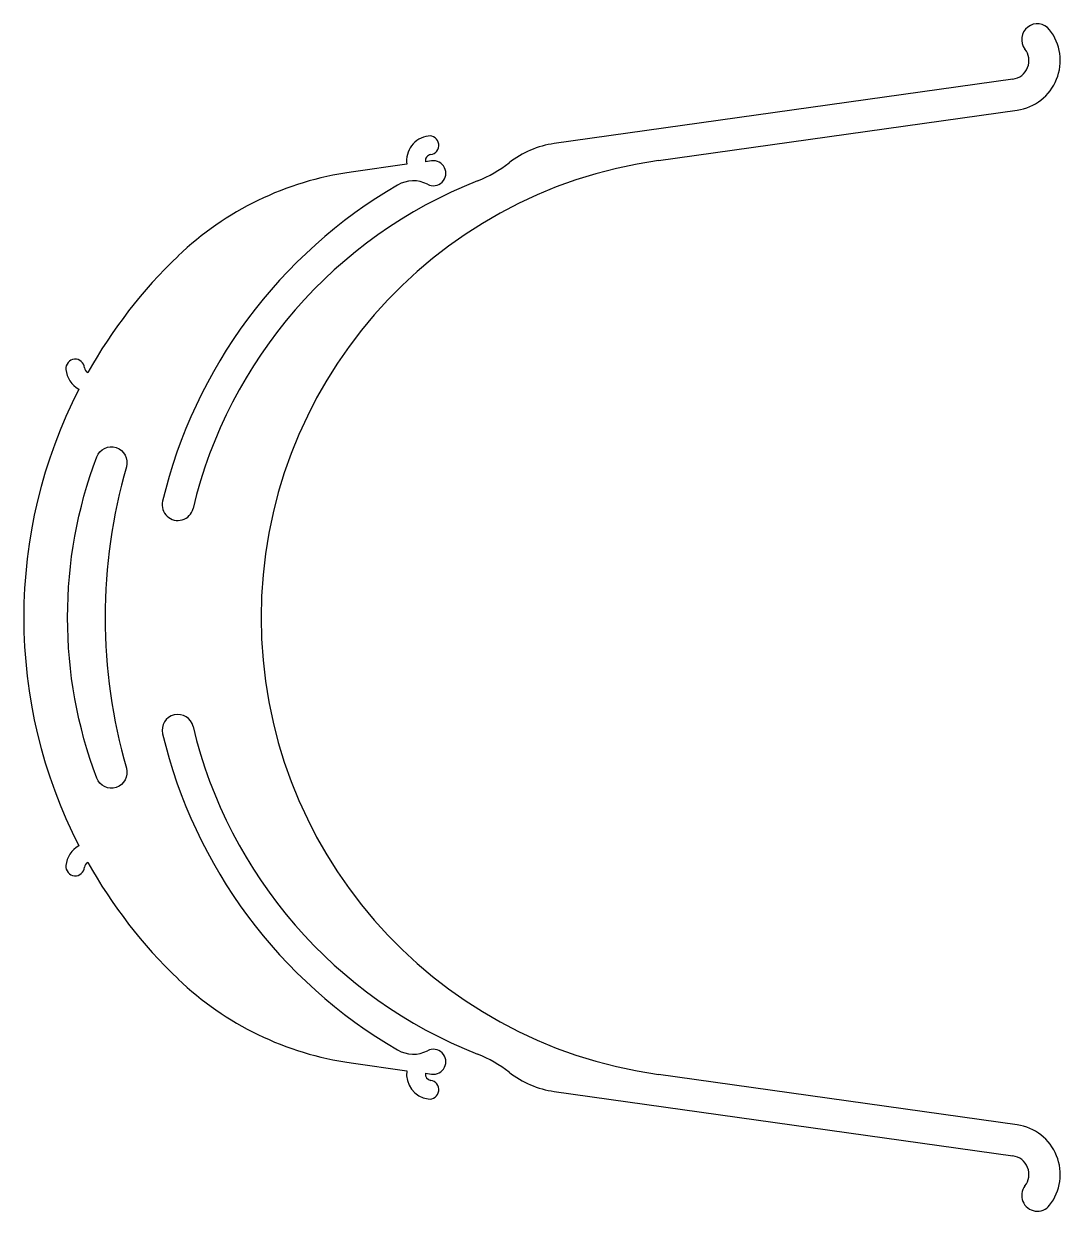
# Model space of a CAD drawing. Header units: millimetres. Extents: x -112 to 54, y -95 to 95.
import ezdxf

# ---------------------------------------------------------------- set-up
doc = ezdxf.new("R2010")
doc.units = ezdxf.units.MM
doc.layers.get('0').update_dxf_attribs({"linetype": 'CONTINUOUS'})

msp = doc.modelspace()

# ---------------------------------------------------------------- linework, layer by layer
for p, q in [((46.35, 86.04), (-26.93, 75.74)), ((-10.26, 73.03), (47.05, 81.09)), ((-50.46, 72.43), (-59.38, 71.18)), ((-46.5, 72.99), (-47.49, 72.85)), ((-59.38, -71.18), (-50.46, -72.43)), ((-47.49, -72.85), (-46.5, -72.99)), ((47.05, -81.09), (-10.26, -73.03)), ((-26.93, -75.74), (46.35, -86.04))]:
    msp.add_line(p, q)
msp.add_lwpolyline([(-100.01, 25.66, -0.961434), (-95.27, 24.09, 0.14122), (-95.27, -24.09, -0.961434), (-100.01, -25.66, -0.181568)], format="xyb", close=True)
for centre, radius, start, end in [((45.93, 89.01), 8, -82, 38), ((50.27, 92.39), 2.5, 38, 218), ((45.93, 89.01), 3, -82, 38), ((-46.5, 72.99), 4, 98, 188), ((-46.85, 75.46), 1.5, -82, 98), ((-24.84, 60.89), 15, 98, 128.2054), ((0, 0), 73.75, 98, 262), ((-46.5, 72.99), 1, 98, 188), ((-46.23, 71.01), 2, -117.3742, 98), ((-46.49, 88.39), 20, 291.5026, 308.2054), ((-52.42, 21.67), 50, 98, 133.7647), ((-11.67, 0), 80, 120.2441, 166.57), ((-11.67, 0), 75, 111.5026, 166.57), ((-49.44, 64.79), 5, 62.6258, 120.2441), ((-31.67, 0), 80, 133.7647, 150.7162), ((-103.44, 39.78), 1.5, 5, 185), ((-100.95, 40), 1, 185, 240.3581), ((-100.95, 40), 4, 185, 241.4325), ((-31.67, 0), 80, 152.8651, 207.1349), ((-87.05, 18), 2.5, 166.57, 346.57), ((-87.05, -18), 2.5, 13.43, 193.43), ((-11.67, 0), 80, 193.43, 239.7559), ((-11.67, 0), 75, 193.43, 248.4974), ((-100.95, -40), 4, 118.5675, 175), ((-103.44, -39.78), 1.5, 175, 355), ((-100.95, -40), 1, 119.6419, 175), ((-31.67, 0), 80, 209.2838, 226.2353), ((-52.42, -21.67), 50, 226.2352, 262), ((-49.44, -64.79), 5, 239.7559, 297.3742), ((-46.23, -71.01), 2, -98, 117.3742), ((-46.49, -88.39), 20, 51.7946, 68.4974), ((-46.5, -72.99), 4, 172, 262), ((-46.5, -72.99), 1, 172, 262), ((-46.85, -75.46), 1.5, -98, 82), ((-24.84, -60.89), 15, 231.7946, 262), ((45.93, -89.01), 8, -38, 82), ((45.93, -89.01), 3, -38, 82), ((50.27, -92.39), 2.5, 142, 322)]:
    msp.add_arc(centre, radius, start, end)

doc.saveas('drawing.dxf')
